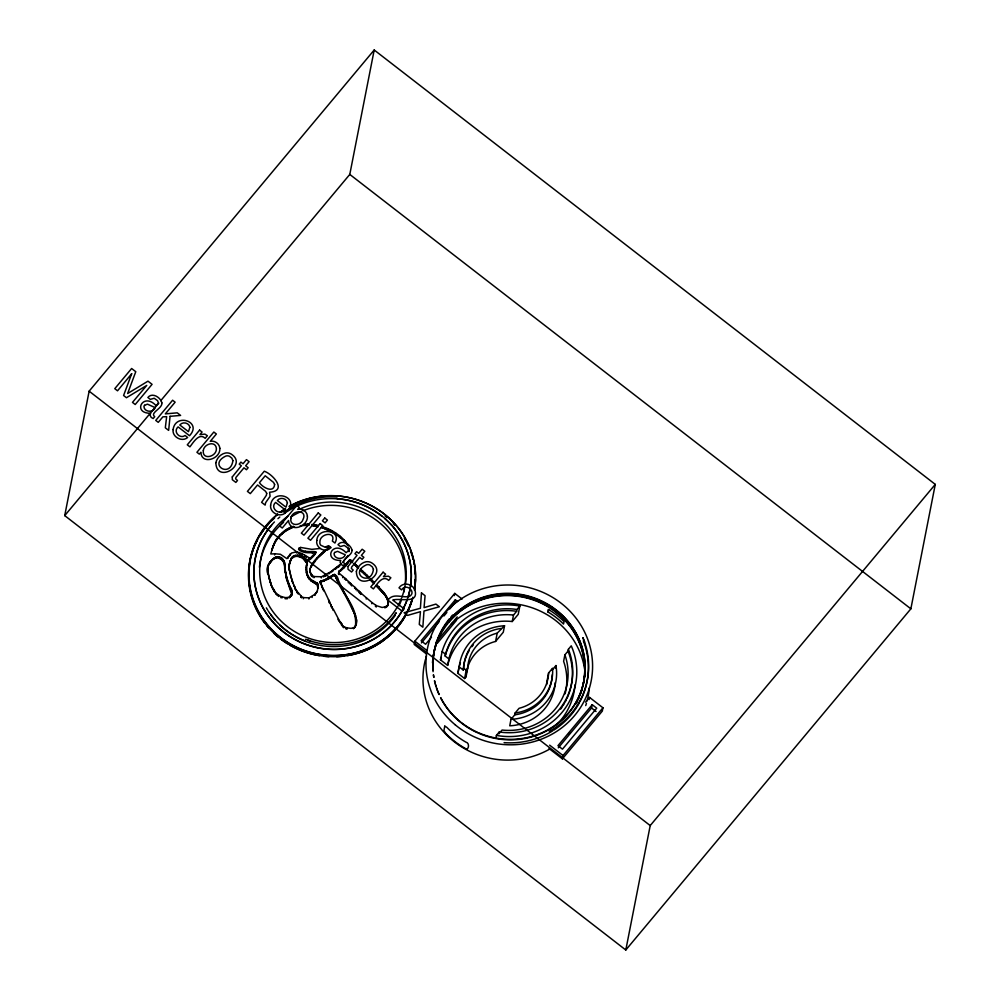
<?xml version="1.0" encoding="UTF-8"?>
<svg xmlns="http://www.w3.org/2000/svg" width="1000" height="1000" viewBox="0 0 1000 1000"><rect width="100%" height="100%" fill="white"/><g stroke="black" fill="none" stroke-linecap="round" stroke-linejoin="round"><path stroke-width="1.5" d="M291.512 557.837L289.375 563.938L289.188 570.237L289.15 565.1L291.512 557.837C296.062 551.862 307.475 557.125 306.863 563.962L307.15 562.212M267.863 567.375L268.137 574.562C261.988 562.337 284.025 546.95 284.738 565.95C285.2 573.325 287.425 580.513 290.312 587.288C294.4 590.188 289.15 600.638 292.325 593.038M309.775 570.138L309.738 572.7L310 568.975L309.775 570.138C311.8 561.737 318.875 555.588 325.225 550.175L325 551.337L316.825 558.95L310.562 567.65L310.788 566.487M306.388 566.838L306.75 572.15L308.238 576.287L311.038 579.587L317.475 583.35L317.838 588.35L317.25 584.513L310.812 580.75L308 577.45L306.337 572.362L306.675 564.688L306.163 568M320.7 580.988L320.012 582.688L320.7 580.988C328.162 580.962 335.9 567.388 338.575 581C343.75 595.875 359.963 610.562 355.225 627.075L353.363 628.713L355.45 625.913M318.075 587.188L317.125 592.15M355.225 627.075C358.75 608.25 339.675 592.013 335.112 574.712M324 552.025L324.162 550.9M334.95 575.95L335 574.612M329.525 546.638L325.538 547.425M64.725 515.612L89.138 391.175L374.2 50L935.275 484.387L910.863 608.825L625.8 950L64.725 515.612L158.75 403.075M267.638 568.538L268.087 566.1M267.625 569.862L267.85 568.7M267.85 567.263L268.488 564.862M268.263 566.025L269.062 563.675M267.75 571.425L267.975 570.262M291.663 527.938L291.9 526.775C281.913 530.75 274.088 539.675 271.95 550.262C274.675 539.1 283.688 530.288 294.513 526.825M268.837 564.837L269.637 562.762M272.55 548.337L272.775 547.175M267.925 572.987L268.15 571.825M269.413 563.925L269.875 562.425M272.875 547.425L273.1 546.263M269.65 563.587L270.125 562.1M273.238 546.538L273.475 545.375M270.15 562.938L270.387 561.775M273.725 545.438L273.95 544.275M269.9 563.263L270.637 561.45M270.413 562.612L271.075 560.887M274.45 543.7L274.675 542.537M268.625 574.95L269.012 578.925L268.363 573.4M270.85 562.05L271.675 560.112M275.225 542L275.45 540.837M268.688 577.625L268.913 576.462M271.45 561.275L272.325 559.362M276.262 540.237L276.488 539.075M272.087 560.525L273.038 558.663M269.625 579.05L270.225 582.775L269.237 577.762M272.8 559.825L273.863 558.05M274.613 554.938L274.837 553.775L280.425 554.275L286.875 558.625L291.625 553L296.737 551.825L302.162 553.737L310.25 558.4C323.825 545.825 307.175 556.013 298.837 548.325L298.612 549.487C306.95 557.175 323.587 546.987 310.012 559.562L310.25 558.4M277.8 538.112L278.025 536.95M269.812 581.487L270.038 580.325M273.637 559.212L274.6 557.625M160.75 400.688L349.787 174.425L374.2 50M274.363 558.787L275.275 557.288M279.575 536.163L279.8 535.013M270.788 582.675L271.012 585.375L270.45 581.613M275.05 558.438L275.963 557M270.788 584.6L271.012 583.438M275.738 558.162L276.663 556.812M281.425 534.625L281.65 533.462M271.75 585.712L271.85 587.6L271.238 584.212M276.438 557.975L277.362 556.737M282.512 533.675L282.738 532.513M272.825 587.825L273 589.663L272.075 586.438M283.575 532.663L283.8 531.5M291.925 594.963L286.575 579.025L284.262 563.125L281.6 559.587L278.812 558.125L279.037 556.962M284.55 531.788L284.788 530.625M273.65 589.163L273.988 591.237L273.238 588.5M285.188 531.312L285.413 530.15M280.287 558.713L280.525 557.55M285.85 530.887L286.075 529.725M274.55 592.2L274.212 590.075M286.712 530.413L286.938 529.25M281.6 559.587L281.837 558.425M275.812 593.987L274.775 591.038M288.363 529.55L288.587 528.387M282.762 560.7L283 559.538M276.588 594.75L276.038 592.825M283.625 561.775L283.85 560.612M290.025 528.7L290.25 527.537M283.888 562.2L284.113 561.038M277.55 595.612L276.825 593.587M284.1 562.65L284.325 561.487M284.262 563.125L284.5 561.962M284.375 563.612L284.6 562.45M284.45 564.475L284.675 563.312M278.55 596.45L278.775 595.288L277.775 594.45M284.488 565.8L284.713 564.637M284.513 567.112L284.738 565.95M284.55 568.425L284.775 567.263M284.637 569.725L284.875 568.575M293.075 527.337L293.3 526.175M284.825 571L285.05 569.837M287.85 557.163L287.625 558.325L288.45 557.238M285.087 572.263L285.312 571.1M285.387 573.513L285.613 572.35M280.85 597.7L281.087 596.538L278.775 595.288M289.275 556.15L289.513 554.987M285.7 574.763L285.925 573.6M289.962 554.438L289.738 555.6L290.462 553.975M286 576.013L286.225 574.85M289.988 555.363L290.212 554.2M282 597.95L282.238 596.788L281.087 596.538M286.15 576.775L286.375 575.612M286.275 577.525L286.512 576.362M286.413 578.275L286.637 577.112M289.037 565.925L289.775 562.288M286.575 579.025L286.8 577.863M289 566.938L289.225 565.775M289.8 562.612L290.038 561.45M289 568.038L289.225 566.875M290.138 561.7L290.375 560.538M286.837 579.9L287.075 578.737M289.05 569.138L289.288 567.975M290.512 560.8L290.738 559.637M290.9 559.9L291.125 558.737M291.363 558.962L291.975 557.475M287.387 581.438L287.613 580.275M289.713 570.638L289.938 573.862L289.413 569.075M291.75 558.638L292.4 557.112M292.175 558.275L292.825 556.737M287.95 582.962L288.175 581.8M292.6 557.9L293.263 556.362M293.038 557.525L293.512 556.15M285.163 598.812L285.4 597.65L288.688 597.325L291.163 595.05M293.288 557.312L293.675 556M293.45 557.163L294.025 555.737M288.538 584.5L288.762 583.337M290.675 574.763L290.988 577.962L290.175 572.7M286.225 598.913L286.462 597.75M289.125 586.013L289.35 584.85M293.612 557.013L295.012 556.5L295.238 555.337M287.387 598.812L287.625 597.65M289.637 587.362L289.875 586.2M296.512 552.987L296.737 551.825M291.775 578.713L292.087 581.512L291.212 576.8M290.075 588.45L290.312 587.288M290.525 589.55L290.75 588.387M295.012 556.5L297.175 556.325L297.413 555.163M289.662 596.737L289.438 597.9L290.788 595.562M290.975 590.638L291.2 589.475M292.688 583.15L292.325 580.35M304.088 525.237L304.312 524.075L309.3 524.15L309.075 525.312L300.188 525.675M290.287 597.075L290.512 595.913M291.425 591.725L291.65 590.562M299.188 553.663L299.413 552.5M291.125 595.962L291.363 594.8M291.788 592.625L292.013 591.462M300.413 548.6L300.637 547.438L311.812 549.338L320.188 548.488M291.4 595.7L291.625 594.538M292.025 593.425L292.25 592.263M306.925 563.375L302.825 558.225L299.275 556.725L299.513 555.562M293.975 586.35L292.925 581.987M294.2 585.188L295.15 589.163M301.325 557.487L301.562 556.325M301.938 554.9L302.162 553.737M307.738 525.237L307.962 524.075M295.812 590.525L294.775 586.6M302.825 558.225L302.95 556.987M303.025 558.438L303.163 557.163M296.8 590.688L297.35 592.975L296.05 589.362M303.225 558.663L303.463 557.5M305.087 552.4L305.312 551.237M304.5 556.462L304.725 555.3M303.938 559.487L304.163 558.325M304.637 560.312L304.862 559.15M298.238 594.062L297.587 591.812M311.988 524.375L311.762 525.538L318.2 526.725L318.425 525.562L313.6 524.612L313.375 525.775M305.363 561.112L305.587 559.95M306.137 557.638L306.363 556.475M306.112 561.888L306.35 560.725M306.55 562.362L306.775 561.2M306.825 562.85L307.05 561.688M300.825 595.625L301 597.35L301.225 596.188L298.475 592.9M306.125 570.163L306.35 569M314.962 526.05L315.2 524.888M301.425 597.85L301.225 596.188M306.337 572.362L306.575 571.2M309.212 558.488L308.988 559.65L308.2 559.1M306.588 573.638L306.75 572.15M306.663 573.95L306.9 572.788M309.525 559.788L309.75 558.625M306.75 574.263L306.975 573.1M316.562 526.362L316.788 525.2M307.125 575.475L307.35 574.312M310.562 558.875L310.788 557.712M311.175 558.1L311.4 556.938M303.288 598.775L303.512 597.612L301.65 596.688M312.288 553.1L312.512 551.938M308 577.45L308.238 576.287M311.812 557.337L312.05 556.175M312.675 556.4L312.913 555.237M311.212 566.275L311.45 565.112M311.863 565.375L312.087 564.212M313.75 555.275L313.975 554.113M309.225 579.212L309.45 578.05M310.863 573.688L311.837 576.337L312.062 575.175L309.962 571.538M312.575 564.5L312.8 563.337M314.825 554.15L315.062 552.987M315.45 553.488L315.688 552.325M311.2 575.638L311.425 574.475M315.6 553.25L316 551.812M314.425 562.062L314.662 560.9M310.812 580.75L311.038 579.587M312.65 577.025L312.062 575.175M308.875 599.025L309.1 597.863L314.988 594.212L317.35 590.988M316.825 558.95L317.05 557.788M312.488 581.875L312.725 580.712M323.162 528.212L323.387 527.05L321.662 526.425L321.438 527.587C330.9 530.625 339.913 535.837 346.138 543.713L346.362 542.55C340.513 535.225 332.238 530.013 323.387 527.05M313.975 577.75L314.212 576.587L312.887 575.862M313.575 582.65L313.8 581.487M319.525 556.062L319.75 554.9M324.862 528.888L325.1 527.725M314.662 583.438L314.887 582.275M312.087 597.463L312.325 596.3M321.3 554.55L321.538 553.387M315.837 584.05L316.062 582.888M326.575 529.587L326.8 528.425M322.425 553.5L322.65 552.337M314.988 594.212L314.762 595.375L316.325 592.737M316.988 584.325L317.213 583.162M317.25 584.513L317.337 583.225M323.525 552.438L323.75 551.275M317.413 584.788L317.575 583.488M328.263 530.188L328.5 529.025M317.663 585.688L317.775 584.075M317.762 586.138L317.987 584.975M317.812 586.587L318.038 585.425M329.95 530.812L330.175 529.65M325 551.337L326.775 549.087M321.325 577.925L321.55 576.763L330.938 571.663L341.112 563.713M320.688 584.325L320.238 581.525M320.462 582.15L321.5 580.775M326.55 550.25L328.325 547.975M331.525 531.7L331.75 530.538M321.575 584.775L322.025 587.513L320.913 583.162M321.275 581.938L322.325 580.525M322.088 581.688L323.175 580.237M323.713 577.013L323.938 575.85M325.225 575.175L325 576.337L326.95 575.2M322.938 581.4L324.263 580.9L324.5 579.738M322.762 589.15L322.25 586.35M323.562 590.825L322.987 587.987M324.263 580.9L325.812 579.212M325.588 580.375L327.1 578.65M335.913 534.6L336.138 533.438M326.875 579.812L328.025 578.175M328.875 574.025L329.1 572.863M327.8 579.338L328.4 577.975M328.175 579.138L328.762 577.762M328.537 578.925L329.137 577.55M328.9 578.713L329.975 577.025M330.712 572.825L330.938 571.663M329.75 578.188L331.05 576.337M332.5 570.513L332.275 571.675L334.025 569.325M330.812 577.5L332.1 575.625M340.238 537.575L340.462 536.413M331.863 576.788L333.125 574.888M328.5 599.625L329.35 603.038L329.588 601.875L323.787 589.663M332.9 576.05L333.663 574.562M333.425 575.725L334.137 574.4M335.262 569.388L335.487 568.225M334.825 575.825L334.575 574.412M334.663 575.7L334.888 574.538M336.5 567.513L336.275 568.675L337.537 566.838M335.012 576.025L335.25 574.862M335.2 576.3L335.375 575.037M335.363 576.613L335.487 575.237M335.737 577.413L335.962 576.25M330.825 604.338L331.863 607.95L329.588 601.875M338.537 567.175L338.45 566.237M336.125 578.2L336.35 577.038M338.363 567.337L338.587 566.175L338.225 567.4M336.525 578.987L336.75 577.825M344.05 541.163L344.275 540M352.788 561.438L349.625 559.9L338.525 572.238L343.7 568.125L349.387 561.062L352.562 562.6M339.7 566.025L339.938 564.862M337.25 580.262L337.475 579.1M339.338 571.788L339.562 570.625M345.1 542.425L345.337 541.263M338.75 571.075L339.062 574.525L338.3 573.65M340.213 571.3L340.438 570.138M338.35 582.163L338.575 581M333.137 610.4L332.088 606.788M341.012 570.75L341.25 569.587M339.45 584.05L339.688 582.888M342.287 569.55L342.512 568.387M347.113 545.037L346.362 542.55M343.7 568.125L343.925 566.962M340.525 585.962L340.763 584.8M342.725 577.675L342.95 576.512L339.3 573.362M345.075 566.65L345.3 565.487M341.425 587.663L341.65 586.5M345.538 566.15L345.9 564.837M345.788 565.85L346.012 564.688M346.062 565.487L346.287 564.325M346.4 565.025L346.625 563.862M346.737 564.562L346.962 563.4M342.212 589.3L342.438 588.138M347.35 563.763L347.575 562.6M344.475 579.188L344.7 578.025L342.95 576.512M348.088 562.8L348.312 561.638M342.987 590.962L343.212 589.8M348.812 561.825L349.038 560.662M349.387 561.062L349.625 559.9M338.125 619.9L338.35 618.737L333.363 609.237M345.838 580.312L346.062 579.15L344.7 578.025M349.938 560.788L350.163 559.625M343.775 592.612L344 591.45M350.575 560.988L350.8 559.825M339.038 621.325L338.35 618.737M344.663 594.362L344.888 593.2M351.5 561.75L351.725 560.588M339.975 622.712L339.263 620.163M345.55 596.112L345.788 594.95M348.288 582.737L348.525 581.575L346.062 579.15M341.15 622.95L341.838 625.65L342.062 624.487L340.213 621.55M346.45 597.85L346.675 596.688M341.388 624.888L341.613 623.725M349.462 583.837L349.688 582.675L348.525 581.575M347.362 599.663L347.587 598.5M354.475 564.725L354.7 563.562L358.587 567.288L358.363 568.45L353.537 563.575M350.7 584.825L350.938 583.663L349.688 582.675M342.962 627.038L342.062 624.487M348.338 601.6L348.562 600.438M351.775 585.962L350.938 583.663M355.637 565.737L355.863 564.575M343.738 627.75L343.188 625.875M349.3 603.538L349.525 602.375M356.85 566.775L357.075 565.612M345.613 628.763L345.85 627.6L343.963 626.587M350.25 605.487L350.475 604.325M346.488 628.888L346.712 627.725L345.85 627.6M354.613 588.4L354.837 587.238L352.013 584.8M351.175 607.4L351.4 606.237M347.137 629.062L346.712 627.725M352.075 609.288L352.3 608.125M355.863 589.688L356.087 588.525L354.837 587.238M352.962 611.188L353.2 610.025M357.2 590.962L357.438 589.8L356.087 588.525M353.85 613.088L354.075 611.925M358.888 590.875L358.65 592.038L360.138 593.65L360.375 592.487L357.438 589.8M362.45 572.3L362.688 571.138L360.6 569.25L360.363 570.413L368.363 577.85L368.6 576.688L362.688 571.138M354.7 614.987L354.925 613.825M359.825 593.237L360.05 592.075M355.462 616.912L355.688 615.75M360.725 592.863L360.887 594.388L360.375 592.487M364.475 574.15L364.712 572.987M356.037 618.888L356.275 617.725M356.35 620.825L356.55 619.362M356.388 621.413L356.6 619.95M356.4 622.075L356.637 620.913M356.2 625.05L356.637 621.925M366.475 575.95L366.7 574.788M366.213 599.025L366.45 597.863L361.112 593.225M371.163 579.312L374.325 582.5L374.1 583.663L370.925 580.475L370.363 578.625M371.375 580.962L371.613 579.8M371.938 581.737L372.163 580.575M372.975 582.7L373.2 581.538M371.85 603.763L372.075 602.6L366.45 597.863M377.688 587.312L377.912 586.15L376.562 584.975L376.337 586.138C381.175 591.562 390.925 598.488 387.15 606.65C391.488 598.638 382.675 591.663 377.912 586.15M379.025 588.625L379.25 587.463M372.075 602.6L375.95 605.375L375.375 606.312M375.988 606.7L375.95 605.375M376.25 606.862L376.213 605.538M379.925 589.8L380.163 588.638M380.863 590.95L381.087 589.788M381.75 591.85L381.975 590.688M382.287 592.375L382.512 591.213M382.8 592.913L383.025 591.75M383.55 593.725L383.775 592.562M384.925 595.438L385.15 594.275M386.112 597.25L386.337 596.087M384.975 608.013L385.2 606.85L387.388 605.487M387.038 599.05L387.275 597.888M387.6 600.363L387.825 599.2M386.238 607.388L386.463 606.225M388 601.7L388.237 600.538M388.175 602.875L388.4 601.712M387.837 605.438L388.413 601.912M462.088 599.062L454.762 593.4L414.862 641.15L414.212 644.475L426.4 653.913M440.475 659.862L442.113 651.562A68.775 65.738 11.1 0 1 519.862 606.038L518.225 614.35L512.225 621.525A60.425 57.763 11.1 0 0 447.638 665.4L440.475 659.862A68.775 65.738 11.1 0 1 441.375 657.087M454.338 595.612L454.762 593.4M457.6 601.525L455.35 599.775L454.7 603.1L449.8 608.95M447.638 665.4L448.9 658.925L445.175 656.038L445.538 654.212A64.75 61.887 11.1 0 1 517 609.475L519.862 606.038M504.55 625.763L497.225 633.138A40.575 38.775 11.1 0 0 467.65 668.525L466.025 676.825L464.6 678.538L457.925 673.375L459.2 666.9A48.925 46.762 11.1 0 1 504.55 625.763L503.275 632.25L495.588 641.438A40.575 38.775 11.1 0 0 466.463 672.513M459.2 666.9L463.275 670.05L463.638 668.225A44.6 42.638 11.1 0 1 501.15 628.438M464.6 678.538L466.225 670.238L467.65 668.525M495.588 641.438L497.225 633.138M512.225 621.525L513.5 615.05L516.638 611.3L517 609.475M495.863 738.175L496.413 735.4L499.275 731.975A64.75 61.887 11.1 0 0 568.387 649.262L571.25 645.825A68.775 65.738 11.1 0 1 562 712.425A68.775 65.738 11.1 0 1 496.413 735.4M499.275 731.975L498.913 733.8L502.05 730.05A60.425 57.763 11.1 0 0 564.888 654.837L568.025 651.087L568.387 649.262M555.425 668.15L555.938 665.55A48.925 46.762 11.1 0 1 511 719.338L509.738 725.812A48.925 46.762 11.1 0 0 555.25 682.675M511 719.338L514.763 714.837L515.125 713.012A44.6 42.638 11.1 0 0 552.537 668.225L548.612 672.925A40.575 38.775 11.1 0 1 519.05 708.312L515.125 713.012M547.775 611.862L548.263 609.362A79.138 75.638 11.1 0 1 564.038 621.575L563.55 624.075A79.138 75.638 11.1 0 0 547.775 611.862L549.575 609.712M548.612 672.925L546.987 681.225A40.575 38.775 11.1 0 1 546.7 684.475M564.888 654.837L563.612 661.312A60.425 57.763 11.1 0 1 565.087 693.825M548.987 748.487L562.388 758.863L563.038 755.537L602.95 707.788L589.538 697.4L585.55 702.175M589.1 699.613L589.538 697.4M558.288 747.825L591.55 708L592.212 704.688L596.712 708.175L562.463 749.163L557.962 745.675L592.212 704.688M602.95 707.788L602.3 711.112L562.388 758.863M625.8 950L650.212 825.575L935.275 484.387M306.438 565.85L307.087 562.8M272.188 549.1L270.763 553.975L274.837 553.775M348.05 555.5L342.35 562.612M394.613 615.025L396.225 612.762A75.575 72.225 11.1 0 1 312.5 641.625L305.475 639.275M455.35 599.775L421.1 640.775L425.6 644.262L431.475 637.238M421.425 642.925L439.038 621.838M443.938 615.988L446.863 612.475M436.25 641.988L457.2 616.912M437.6 642.925L456.55 620.237M552.175 670.05L555.938 665.55M451.037 616.8L452.625 615.013M328.1 549.138L328.862 548.538M549.275 731.325L552.587 729.412A79.513 76 11.1 0 0 584.587 642.075L582.95 637.775L584.587 642.075M289.75 506.3L296.087 504.15M298.837 548.325L300.637 547.438M353.587 627.55L351.175 628.375L347.362 627.9M385.2 606.85L382.125 607.463L376.475 605.7M321.55 576.763L314.212 576.587M309.1 597.863L303.512 597.612M310.312 498.212L314.938 498.338M336.987 496.987L333.125 496.812A78.875 75.388 11.1 0 0 284.525 511.975M277.137 557.9L278.812 558.125M297.175 556.325L299.275 556.725M285.4 597.65L282.238 596.788M307.675 640.175L310.075 640.938M349.787 174.425L910.863 608.825M591.55 708L596.062 711.488M442.113 651.562L445.538 654.212M463.638 668.225L466.225 670.238M549.637 745.163L563.038 755.537M414.862 641.15L427.05 650.6M89.138 391.175L650.212 825.575M369.812 579.513L370.925 580.475M368.6 576.688L369.487 577.775M414.613 589.062C411.325 583.513 402.887 582.013 399.012 587.837L401.662 589.9C405.712 582.513 417.1 591.925 409.4 596.45C402.275 598.188 393.288 592.487 387.9 600.138L402.175 611.188L404.125 608.85L392.762 600.062C400.15 597.587 419.9 604.875 414.613 589.062A83.45 79.763 11.1 0 0 415.375 579.55M347.337 543.875L348.338 546.013M348.963 548.212L348.963 551.625L348.612 548.25M433.113 665.037L433.225 667.763A76.287 72.912 11.1 0 1 449.513 618.65M451.175 624.038A79.138 75.638 11.1 0 1 452.962 622.438M454.787 620.9A79.138 75.638 11.1 0 1 537.05 609.663A79.138 75.638 11.1 0 1 585.35 675.537M582.362 687.925A76.312 72.938 11.1 0 1 579.987 695.188M579.425 696.612A76.312 72.938 11.1 0 1 578.188 699.412M577.525 700.788A76.312 72.938 11.1 0 1 576.112 703.512M432.488 662.913A76.312 72.938 11.1 0 1 433.15 656.838M433.4 655.337A76.312 72.938 11.1 0 1 523.5 597.25A76.312 72.938 11.1 0 1 582.737 686.45M583.325 640.788A79.525 76.188 9.5 0 1 580.175 701.287M579.587 702.4A79.525 76.188 9.5 0 1 553.837 730.1M552.737 730.8A79.525 76.188 9.5 0 1 504.087 742.65M432.95 670.263A76.3 72.65 10.8 0 1 495.85 594.663A76.3 72.65 10.8 0 1 582.225 647.938A76.3 72.65 10.8 0 1 537.263 734.613M536.1 735.037A76.3 72.65 10.8 0 1 500.45 738.75M499.212 738.587A76.3 72.65 10.8 0 1 478.837 732.9M477.688 732.4A76.3 72.65 10.8 0 1 461.763 722.887M460.788 722.125A76.3 72.65 10.8 0 1 448.65 710.013M447.9 709.05A76.3 72.65 10.8 0 1 440.737 697.788M439.15 694.538A76.3 72.65 10.8 0 1 436.5 687.812M436.125 686.675A76.3 72.65 10.8 0 1 435.425 684.375M435.112 683.213A76.3 72.65 10.8 0 1 434.538 680.888M433.825 677.375A76.3 72.65 10.8 0 1 433.45 675.013M448.862 621.962A76.287 72.912 11.1 0 1 550.562 607.95A76.287 72.912 11.1 0 1 575.562 704.175M433.088 671.688A76.3 73.138 12.6 0 1 532.388 597.263A76.3 73.138 12.6 0 1 566.512 715.537A76.3 73.138 12.6 0 1 440.588 697.675M439.025 694.388A76.3 73.138 12.6 0 1 436.413 687.638M436.05 686.5A76.3 73.138 12.6 0 1 435.363 684.188M435.062 683.025A76.3 73.138 12.6 0 1 434.5 680.7M433.8 677.175A76.3 73.138 12.6 0 1 433.438 674.812M574.987 684.912A68.775 65.738 11.1 0 1 556.987 724.475M466.025 676.825A40.575 38.775 11.1 0 1 466.3 673.587M457.925 673.375A48.925 46.762 11.1 0 1 460.412 662.763M589.325 687.913A83.45 79.763 11.1 0 1 587.087 700.962M586.438 703.288A83.45 79.763 11.1 0 1 585.712 705.588M570.05 732.638A83.45 79.763 11.1 0 1 568.4 734.438M549.075 749.438A83.45 79.763 11.1 0 1 456.613 743.525A83.45 79.763 11.1 0 1 425.462 659.412M425.775 658.25A83.45 79.763 11.1 0 1 426.463 655.938M568.025 651.087A64.75 61.887 11.1 0 1 567.013 698.325M566.425 699.575A64.75 61.887 11.1 0 1 565.15 702.05M564.462 703.263A64.75 61.887 11.1 0 1 563.025 705.638M562.263 706.8A64.75 61.887 11.1 0 1 560.65 709.075M445.175 656.038A64.75 61.887 11.1 0 1 516.638 611.3M448.9 658.925A60.425 57.763 11.1 0 1 513.5 615.05M552.275 674.762A44.6 42.638 11.1 0 1 514.763 714.837M463.275 670.05A44.6 42.638 11.1 0 1 469.25 650.5M471.875 646.7A44.6 42.638 11.1 0 1 473.338 644.912M304.85 640.788A75.588 72.175 8.8 0 1 270.012 613.525M392.925 526.712A78.888 75.2 12.6 0 1 407.738 597.975M407.337 599.15A78.888 75.2 12.6 0 1 403.05 609.012M402.875 609.35A78.888 75.2 12.6 0 1 289.587 636.237A78.888 75.2 12.6 0 1 271.837 524.9M277.962 518.675A78.888 75.2 12.6 0 1 279.837 517.025M284.812 513.162A78.888 75.2 12.6 0 1 286.863 511.763M287.9 511.087A78.888 75.2 12.6 0 1 340.625 499.162M341.887 499.312A78.888 75.2 12.6 0 1 354.225 501.925M355.438 502.3A78.888 75.2 12.6 0 1 378.038 513.312M379.062 514.038A78.888 75.2 12.6 0 1 382.075 516.312M384.975 518.725A78.888 75.2 12.6 0 1 392.1 525.775M395.213 615.413A75.588 72.475 10 0 1 279.9 625.212M274.8 619.85A75.588 72.475 10 0 1 270.975 615.037M269.575 613.038A75.588 72.475 10 0 1 268.238 610.988M267.6 609.963A75.588 72.475 10 0 1 266.363 607.863M336.9 498.612A78.888 75.375 13.3 0 1 407.812 597.788M407.413 598.962A78.888 75.375 13.3 0 1 403.175 608.837M402.987 609.188A78.888 75.375 13.3 0 1 290.225 636.788A78.888 75.375 13.3 0 1 271.1 525.65M271.9 524.7A78.888 75.375 13.3 0 1 274.425 521.962M405.062 585.862A73.375 70.138 11.1 0 1 401.863 597.275M401.325 598.663A73.375 70.138 11.1 0 1 398.162 605.388M397.438 606.688A73.375 70.138 11.1 0 1 285.725 625.25A73.375 70.138 11.1 0 1 287.787 516.25M299.525 509.25A73.375 70.138 11.1 0 1 375.9 516.112A73.375 70.138 11.1 0 1 405.325 584.4M401.725 599.2A73.375 70.138 11.1 0 1 398.862 606.062M259.425 567.238A73.375 70.138 11.1 0 1 283.575 522.375M290.887 517A73.375 70.138 11.1 0 1 301.663 511.325M303.075 510.737A73.375 70.138 11.1 0 1 405.087 584.775M404.412 589.175A73.375 70.138 11.1 0 1 403.8 592.087M412.65 598.4A83.45 79.763 11.1 0 1 407.587 611.788M405.337 616.025A83.45 79.763 11.1 0 1 303.775 651.475A83.45 79.763 11.1 0 1 250.362 559.837M250.888 557.513A83.45 79.763 11.1 0 1 253.287 549.513M253.7 548.387A83.45 79.763 11.1 0 1 257.638 539.675M260.012 535.513A83.45 79.763 11.1 0 1 268.637 523.962M271.975 520.475A83.45 79.763 11.1 0 1 274.625 517.987M385.138 516.075A83.45 79.763 11.1 0 1 387.025 517.663M393.275 523.6A83.45 79.763 11.1 0 1 394.938 525.413M404.312 538.2A83.45 79.763 11.1 0 1 406.112 541.375M406.675 542.45A83.45 79.763 11.1 0 1 408.263 545.725M410.562 551.312A83.45 79.763 11.1 0 1 412.1 555.887M412.438 557.038A83.45 79.763 11.1 0 1 413.05 559.362M413.6 561.712A83.45 79.763 11.1 0 1 414.075 564.062M414.487 566.425A83.45 79.763 11.1 0 1 415.25 573.575M412.887 597.238A83.45 79.763 11.1 0 1 288.337 642.775A83.45 79.763 11.1 0 1 277.625 514.45M280.5 512.212A83.45 79.763 11.1 0 1 285.525 508.762M291.887 505.112A83.45 79.763 11.1 0 1 380.412 511.2A83.45 79.763 11.1 0 1 414.45 590.25M412.375 598.987A83.537 79.837 11.1 0 1 406.938 612.863M406.25 614.175A83.537 79.837 11.1 0 1 386.262 638.288M383.862 640.163A83.537 79.837 11.1 0 1 347.475 655.6M344.387 656.05A83.537 79.837 11.1 0 1 336.65 656.7M328.862 656.65A83.537 79.837 11.1 0 1 324.15 656.287M319.488 655.662A83.537 79.837 11.1 0 1 290.138 645.337M287.45 643.737A83.537 79.837 11.1 0 1 281 639.325M278.55 637.4A83.537 79.837 11.1 0 1 273.913 633.35M268.525 627.775A83.537 79.837 11.1 0 1 266.525 625.413M264.625 622.987A83.537 79.837 11.1 0 1 248.85 567.7M249.213 564.725A83.537 79.837 11.1 0 1 257.488 539.4M258.188 538.1A83.537 79.837 11.1 0 1 263.012 530.525M266.725 525.788A83.537 79.837 11.1 0 1 271.812 520.312M281.1 512.5A83.537 79.837 11.1 0 1 284.862 509.95M414.938 570.975A83.537 79.837 11.1 0 1 415.15 573.938M415.25 579.888A83.537 79.837 11.1 0 1 415.125 582.888M412.188 599.25A83.537 79.837 11.1 0 1 286.988 642.15A83.537 79.837 11.1 0 1 277.688 514.113M280.1 512.25A83.537 79.837 11.1 0 1 285.1 508.787M288.988 506.45A83.537 79.837 11.1 0 1 378.512 509.938A83.537 79.837 11.1 0 1 414.525 589.15M266.712 493.363L266.375 495.288L261.6 502.362L265.15 505.1L265.625 502.688L270.075 496.35L269.613 492.225C287.675 491.112 273.163 474.35 264.288 471.213L247.425 491.388L250.312 493.625L257.55 484.975L265.587 491.337L266.712 493.363M173.1 429.6C171.975 437 182.037 442.413 187.65 437.5L185.075 435.513C179.887 439.4 172.675 431.525 178.1 426.9L189.5 435.725C202.825 421.812 175.487 412.4 173.1 429.6M189.887 427.262L188.45 431.675L179.812 424.988C182.625 421.3 189.088 422.675 189.887 427.262M270.625 505.1C269.5 512.5 279.562 517.925 285.175 513.013L282.613 511.025C277.413 514.913 270.2 507.038 275.625 502.4L287.025 511.225C300.363 497.312 273.012 487.912 270.625 505.1M287.413 502.775L285.975 507.188L277.337 500.5C280.15 496.8 286.613 498.175 287.413 502.775M274.625 484.538C273.663 493.888 262.362 487.175 259.45 482.688L265.212 475.788L273.512 482.388L274.625 484.538M307.387 516.15C308.337 526.6 289.7 533.413 288.538 520.5L282.262 528.013L279.65 525.988L296.775 505.475L299.325 507.45L297.688 509.4C302.1 508.088 307.2 511.475 307.387 516.15M161.863 402.875C162.8 408.4 149.438 412.8 154.725 416.712L153.2 418.537L151.188 417.4L149.987 414.975L150.675 413.263C131.912 413.562 142.9 391.662 156 405.538L158.5 403.312L157.6 400.7L154.188 398.25L150.325 399.375L147.875 397.488C152.213 392.062 160.637 397.388 161.863 402.875M351.962 550.062C352.912 555.575 339.55 559.987 344.825 563.9L343.3 565.725L341.287 564.575L340.087 562.15L340.775 560.45C322.025 560.75 333 538.85 346.1 552.712L348.6 550.5L347.713 547.875L344.288 545.438L340.425 546.55L337.987 544.663C342.312 539.237 350.737 544.575 351.962 550.062M219.838 448.275C220.825 458.95 201.462 465.337 200.9 452.262L199.338 454.15L196.925 452.287L213.837 432.038L216.375 434L210.263 441.325C214.688 440.225 219.537 443.738 219.838 448.275M215.863 462.612C216.25 484.288 248.825 464.762 230.875 453.875A8.2 7.837 11.1 0 0 225.4 453.025C220.75 454 216.938 458.025 215.863 462.612M356.375 571.4C356.763 593.075 389.338 573.55 371.388 562.663A8.2 7.837 11.1 0 0 365.913 561.812C361.262 562.788 357.45 566.812 356.375 571.4M232.913 460.65C230.325 478.688 207.975 464.562 225.775 456.1A4.537 4.338 11.1 0 1 229.5 456.312L231.85 458.162L232.913 460.65M373.425 569.438C370.838 587.475 348.488 573.35 366.287 564.888A4.537 4.338 11.1 0 1 370.012 565.1L372.362 566.95L373.425 569.438M421.463 592.888L420.4 608.263L404.113 612.7L407.6 615.4L420.45 611.675L419.263 624.425L422.85 627.2L423.988 611.05L439.363 606.75L435.925 604.087L424.062 607.625L425.075 595.688L421.463 592.888M316.812 540.487C315.763 545.062 319.625 549.225 323.925 550.062A6.812 6.513 11.1 0 0 328.225 549.538L331.112 547.6L328.562 545.638L325.1 547.188L320.825 545.275A4.1 3.912 11.1 0 1 319.887 542.212C319.438 533.413 336.125 530.75 332.375 541.075L334.925 543.038C342.45 529.913 317.512 526.538 316.812 540.487M378.825 586.95L378.7 588.225L378.825 586.95M170.05 416.325L168.65 430.387L165.312 427.812L166.65 416.637L162.875 416.838L158.262 422.35L155.75 420.412L172.613 400.225L175.125 402.175L165.338 413.888L177.262 412.837L180.6 415.425L170.05 416.325M290.887 518.538C289.45 526.65 301.188 525.95 303.025 519.475C307.925 509.6 291.75 509.387 290.887 518.538M203.337 450.412C201.85 460.513 216.775 456.938 216.388 448.638C215.9 440.425 204.1 443.663 203.337 450.412M444.762 726.112L443.913 730.625L445.712 733.35A83.45 79.763 11.1 0 0 464.862 748.188C468.8 751.575 470.037 742.812 466.037 742.212A83.45 79.763 11.1 0 1 446.875 727.375L444.762 726.112M232.288 476.912L232.312 479.712L235.85 482.425L237.488 480.475L235.65 478.875L235.95 477.413L243.975 467.812L246.462 469.738L248.15 467.713L245.662 465.788L249.1 461.688L246.45 459.637L243.025 463.75L240.912 462.113L239.225 464.137L241.337 465.763L232.288 476.912M348 566.5L348.025 569.288L351.562 572.013L353.188 570.062L351.35 568.45L351.662 567L359.688 557.4L362.163 559.312L363.85 557.3L361.375 555.375L364.8 551.263L362.163 549.225L358.725 553.325L356.625 551.7L354.938 553.713L357.038 555.35L348 566.5M131.675 373.738L123.588 395.5L126.45 397.725L146.75 385.412L132.475 402.388L135.213 404.513L152.075 384.338L147.988 381.163L127.638 393.512L135.775 371.7L131.625 368.5L114.775 388.675L117.525 390.812L131.675 373.738M144.55 405.288L143.95 406.4C143.988 412.163 153.275 413.025 155.162 407.625L147.475 404.162L144.55 405.288M334.65 552.463L334.05 553.587C334.1 559.35 343.375 560.2 345.275 554.812L337.575 551.337L334.65 552.463M199.587 430.112L187.288 444.825L189.913 446.85C193 442.95 199.188 432.175 205.188 438.325L207.375 435.712L204.9 434.125L199.95 434.575L202.062 432.038L199.587 430.112M318.225 512.962L301.363 533.138L303.975 535.163L320.838 514.987L318.225 512.962M320.125 523.562L307.9 538.2L310.55 540.262L322.788 525.612L320.125 523.562M324.75 518.025L322.413 520.825L325.075 522.888L327.413 520.075L324.75 518.025M383.088 572.188L370.788 586.9L373.4 588.913C376.5 585.025 382.688 574.25 388.688 580.388L390.863 577.775L388.4 576.188L383.438 576.65L385.562 574.1L383.088 572.188M455.025 724.65A83.45 79.763 11.1 0 0 591.163 680.987A83.45 79.763 11.1 0 0 481.637 589.087A83.45 79.763 11.1 0 0 455.025 724.65"/></g></svg>
